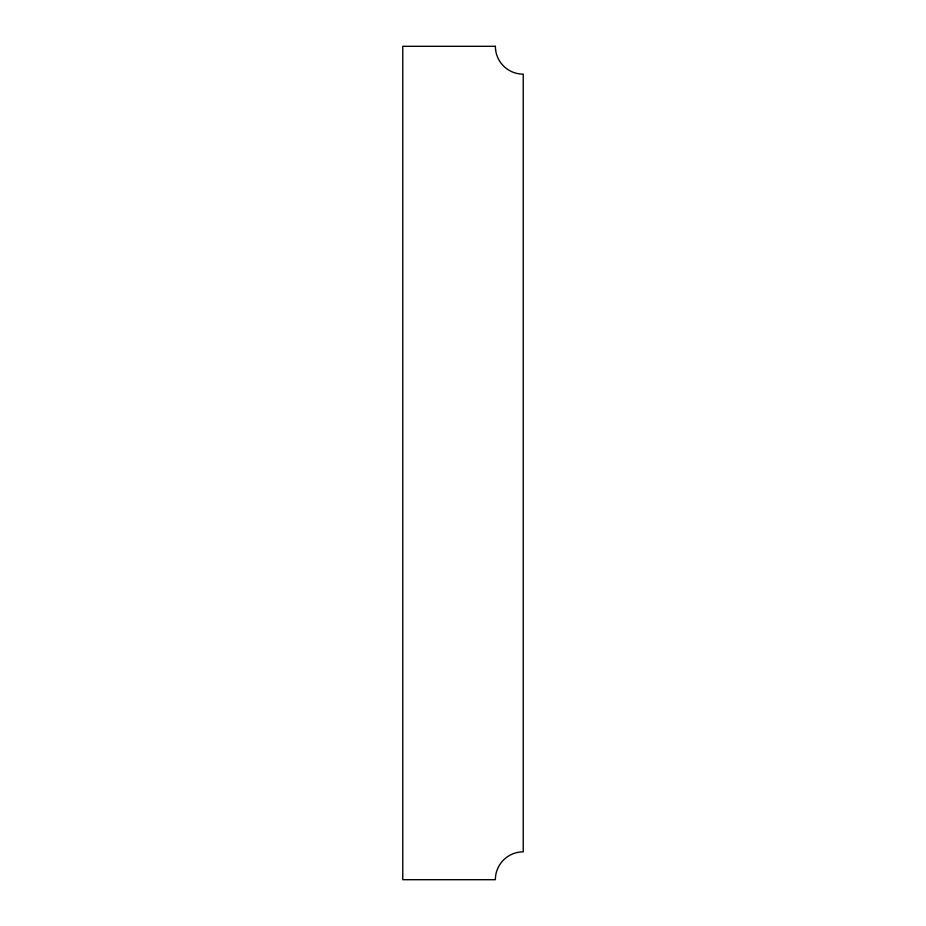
<?xml version="1.0" encoding="UTF-8"?>
<svg xmlns="http://www.w3.org/2000/svg" width="926" height="926" viewBox="0 0 926 926"><rect width="100%" height="100%" fill="white"/><g stroke="black" fill="none" stroke-linecap="round" stroke-linejoin="round"><path stroke-width="1.39" d="M495.364 46.3L402.775 46.3L402.775 879.7L495.364 879.7A27.861 27.861 0 0 1 523.225 851.839L523.225 74.161A27.861 27.861 0 0 1 495.364 46.3"/></g></svg>
